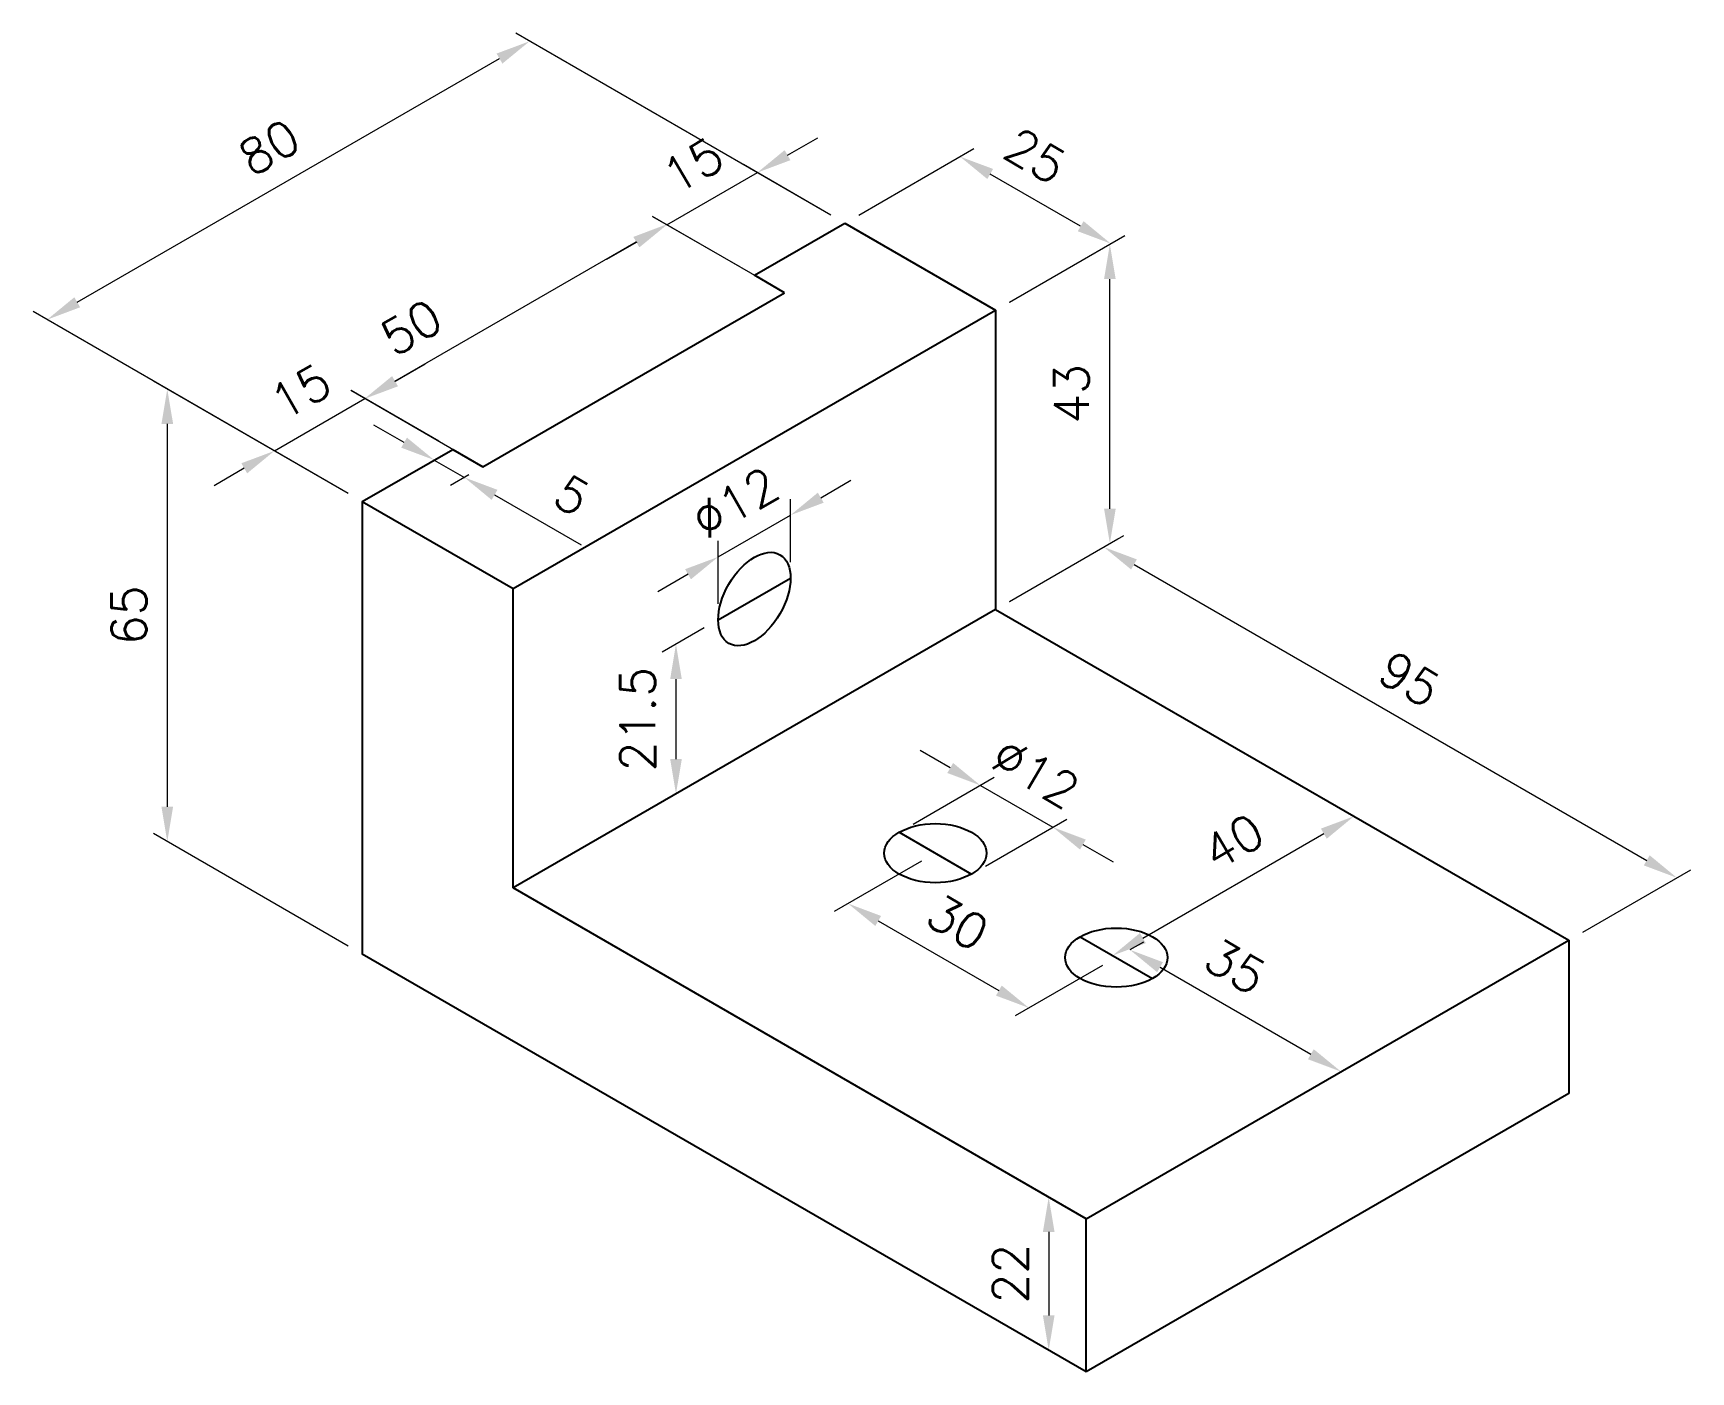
# Model space of a CAD drawing. Header units: millimetres. Extents: x 1079 to 5968, y 1492 to 2356.
# Drawn here: x 1078.8 to 1316.8, y 1492.2 to 1684.5 of the extents above.
import ezdxf

# ---------------------------------------------------------------- set-up
doc = ezdxf.new("R2010")
doc.units = ezdxf.units.MM
doc.layers.add('CONTORNO 1', color=3, linetype='Continuous', lineweight=25)
doc.layers.add('COTA', color=1, linetype='Continuous', lineweight=13)
doc.styles.add('ROMANS', font='romans.shx')
doc.dimstyles.new('Padrão', dxfattribs={"dimscale": 2, "dimtxt": 2.5, "dimasz": 2.5, "dimexe": 1, "dimexo": 1, "dimgap": 1.5, "dimtad": 1, "dimdsep": 46, "dimtxsty": 'ROMANS', "dimcen": 2.5, "dimclrd": 1, "dimclre": 1, "dimclrt": 2, "dimadec": 0, "dimazin": 2, "dimtfac": 1, "dimtmove": 0, "dimatfit": 3, "dimfxl": 0, "dimlwd": -1, "dimlwe": -1, "dimarcsym": 0})

# ---------------------------------------------------------------- blocks, each defined once
blk = doc.blocks.new('*D8')
at = {"layer": 'COTA', "color": 1}
for p, q in [((1191.88, 1617.8), (1196.21, 1620.3)), ((1187.55, 1608.56), (1187.55, 1617.61)), ((1177.16, 1609.3), (1187.55, 1615.3)), ((1177.16, 1602.56), (1177.16, 1611.61)), ((1172.83, 1606.8), (1168.5, 1604.3))]:
    blk.add_line(p, q, dxfattribs=at)
for points in [[(1191.47, 1618.53), (1192.3, 1617.08), (1187.55, 1615.3)], [(1172.41, 1607.53), (1173.25, 1606.08), (1177.16, 1609.3)]]:
    blk.add_solid(points, dxfattribs=at)
at = {"layer": 'Defpoints', "color": 0}
for p in [(1187.55, 1615.3), (1187.55, 1606.25), (1177.16, 1600.25)]:
    blk.add_point(p, dxfattribs=at)
at = {"layer": 'COTA', "color": 2, "insert": (1179.61, 1617.07), "char_height": 5, "attachment_point": 5, "rotation": 30, "style": 'ROMANS'}
blk.add_mtext('%%C12', dxfattribs=at)
blk = doc.blocks.new('*D9')
at = {"layer": 'COTA', "color": 1}
for p, q in [((1210.47, 1578.98), (1206.14, 1581.48)), ((1205.14, 1570.9), (1216.8, 1577.64)), ((1214.8, 1576.48), (1225.2, 1570.48)), ((1215.53, 1564.9), (1227.2, 1571.64)), ((1229.53, 1567.98), (1233.86, 1565.48))]:
    blk.add_line(p, q, dxfattribs=at)
for points in [[(1210.89, 1579.7), (1210.06, 1578.26), (1214.8, 1576.48)], [(1229.94, 1568.7), (1229.11, 1567.26), (1225.2, 1570.48)]]:
    blk.add_solid(points, dxfattribs=at)
at = {"layer": 'Defpoints', "color": 0}
for p in [(1203.14, 1569.75), (1225.2, 1570.48), (1213.53, 1563.75)]:
    blk.add_point(p, dxfattribs=at)
at = {"layer": 'COTA', "color": 2, "insert": (1222.75, 1578.24), "char_height": 5, "attachment_point": 5, "rotation": 330, "style": 'ROMANS'}
blk.add_mtext('%%C12', dxfattribs=at)
blk = doc.blocks.new('*D10')
at = {"layer": 'COTA', "color": 1}
for p, q in [((1206.34, 1565.59), (1193.81, 1558.36)), ((1200.14, 1557.01), (1217.46, 1547.01)), ((1232.32, 1550.59), (1219.79, 1543.36))]:
    blk.add_line(p, q, dxfattribs=at)
for points in [[(1200.55, 1557.73), (1199.72, 1556.29), (1195.81, 1559.51)], [(1217.87, 1547.73), (1217.04, 1546.29), (1221.79, 1544.51)]]:
    blk.add_solid(points, dxfattribs=at)
at = {"layer": 'Defpoints', "color": 0}
for p in [(1208.34, 1566.75), (1234.32, 1551.75), (1221.79, 1544.51)]:
    blk.add_point(p, dxfattribs=at)
at = {"layer": 'COTA', "color": 2, "insert": (1211.55, 1556.78), "char_height": 5, "attachment_point": 5, "rotation": 330, "style": 'ROMANS'}
blk.add_mtext('30', dxfattribs=at)
blk = doc.blocks.new('*D11')
at = {"layer": 'COTA', "color": 1}
for p, q in [((1236.32, 1552.9), (1238.27, 1554.03)), ((1240.6, 1550.37), (1262.25, 1537.87)), ((1266.63, 1535.4), (1268.58, 1536.53))]:
    blk.add_line(p, q, dxfattribs=at)
for points in [[(1241.01, 1551.09), (1240.18, 1549.65), (1236.27, 1552.87)], [(1262.66, 1538.59), (1261.83, 1537.15), (1266.58, 1535.37)]]:
    blk.add_solid(points, dxfattribs=at)
at = {"layer": 'Defpoints', "color": 0}
for p in [(1234.32, 1551.75), (1266.58, 1535.37), (1264.63, 1534.25)]:
    blk.add_point(p, dxfattribs=at)
at = {"layer": 'COTA', "color": 2, "insert": (1251.42, 1550.47), "char_height": 5, "attachment_point": 5, "rotation": 330, "style": 'ROMANS'}
blk.add_mtext('35', dxfattribs=at)
blk = doc.blocks.new('*D12')
at = {"layer": 'COTA', "color": 1}
for p, q in [((1266.96, 1572.9), (1266.44, 1573.2)), ((1238.13, 1554.55), (1264.11, 1569.55)), ((1232.32, 1552.9), (1231.8, 1553.2))]:
    blk.add_line(p, q, dxfattribs=at)
for points in [[(1263.69, 1570.27), (1264.53, 1568.82), (1268.44, 1572.05)], [(1237.71, 1555.27), (1238.55, 1553.82), (1233.8, 1552.05)]]:
    blk.add_solid(points, dxfattribs=at)
at = {"layer": 'Defpoints', "color": 0}
for p in [(1268.44, 1572.05), (1268.96, 1571.75), (1234.32, 1551.75)]:
    blk.add_point(p, dxfattribs=at)
at = {"layer": 'COTA', "color": 2, "insert": (1251.12, 1568.4), "char_height": 5, "attachment_point": 5, "rotation": 30, "style": 'ROMANS'}
blk.add_mtext('40', dxfattribs=at)
blk = doc.blocks.new('*D13')
at = {"layer": 'COTA', "color": 1}
for p, q in [((1175.16, 1599.09), (1169.1, 1595.6)), ((1171.1, 1591.75), (1171.1, 1580.25)), ((1175.16, 1577.59), (1169.1, 1574.1))]:
    blk.add_line(p, q, dxfattribs=at)
for points in [[(1170.27, 1591.75), (1171.94, 1591.75), (1171.1, 1596.75)], [(1170.27, 1580.25), (1171.94, 1580.25), (1171.1, 1575.25)]]:
    blk.add_solid(points, dxfattribs=at)
at = {"layer": 'Defpoints', "color": 0}
for p in [(1177.16, 1600.25), (1177.16, 1578.75), (1171.1, 1575.25)]:
    blk.add_point(p, dxfattribs=at)
at = {"layer": 'COTA', "color": 2, "insert": (1165.6, 1586), "char_height": 5, "attachment_point": 5, "rotation": 90, "style": 'ROMANS'}
blk.add_mtext('21.5', dxfattribs=at)
blk = doc.blocks.new('*D14')
at = {"layer": 'COTA', "color": 1}
for p, q in [((1219, 1602.9), (1234.53, 1611.87)), ((1236.86, 1608.21), (1310.47, 1565.71)), ((1301.27, 1555.4), (1316.8, 1564.37))]:
    blk.add_line(p, q, dxfattribs=at)
for points in [[(1237.27, 1608.94), (1236.44, 1607.49), (1232.53, 1610.71)], [(1310.89, 1566.44), (1310.05, 1564.99), (1314.8, 1563.21)]]:
    blk.add_solid(points, dxfattribs=at)
at = {"layer": 'Defpoints', "color": 0}
for p in [(1217, 1601.75), (1314.8, 1563.21), (1299.27, 1554.25)]:
    blk.add_point(p, dxfattribs=at)
at = {"layer": 'COTA', "color": 2, "insert": (1276.41, 1591.73), "char_height": 5, "attachment_point": 5, "rotation": 330, "style": 'ROMANS'}
blk.add_mtext('95', dxfattribs=at)
blk = doc.blocks.new('*D15')
at = {"layer": 'COTA', "color": 1}
for p, q in [((1219, 1645.9), (1235.39, 1655.37)), ((1233.39, 1616.21), (1233.39, 1649.21)), ((1219, 1602.9), (1235.39, 1612.37))]:
    blk.add_line(p, q, dxfattribs=at)
for points in [[(1232.56, 1649.21), (1234.23, 1649.21), (1233.39, 1654.21)], [(1232.56, 1616.21), (1234.23, 1616.21), (1233.39, 1611.21)]]:
    blk.add_solid(points, dxfattribs=at)
at = {"layer": 'Defpoints', "color": 0}
for p in [(1233.39, 1654.21), (1217, 1644.75), (1217, 1601.75)]:
    blk.add_point(p, dxfattribs=at)
at = {"layer": 'COTA', "color": 2, "insert": (1227.89, 1632.71), "char_height": 5, "attachment_point": 5, "rotation": 90, "style": 'ROMANS'}
blk.add_mtext('43', dxfattribs=at)
blk = doc.blocks.new('*D16')
at = {"layer": 'COTA', "color": 1}
for p, q in [((1197.35, 1658.4), (1213.88, 1667.95)), ((1229.2, 1656.79), (1216.21, 1664.29)), ((1219, 1645.9), (1235.53, 1655.45))]:
    blk.add_line(p, q, dxfattribs=at)
for points in [[(1216.63, 1665.02), (1215.8, 1663.57), (1211.88, 1666.79)], [(1229.62, 1657.52), (1228.79, 1656.07), (1233.53, 1654.29)]]:
    blk.add_solid(points, dxfattribs=at)
at = {"layer": 'Defpoints', "color": 0}
for p in [(1211.88, 1666.79), (1195.35, 1657.25), (1217, 1644.75)]:
    blk.add_point(p, dxfattribs=at)
at = {"layer": 'COTA', "color": 2, "insert": (1222.71, 1666.89), "char_height": 5, "attachment_point": 5, "rotation": 330, "style": 'ROMANS'}
blk.add_mtext('25', dxfattribs=at)
blk = doc.blocks.new('*D17')
at = {"layer": 'COTA', "color": 1}
for p, q in [((1187.12, 1667), (1191.45, 1669.5)), ((1169.8, 1657), (1182.79, 1664.5)), ((1193.35, 1658.4), (1180.79, 1665.65)), ((1180.36, 1650.9), (1167.8, 1658.15)), ((1165.47, 1654.5), (1161.14, 1652))]:
    blk.add_line(p, q, dxfattribs=at)
for points in [[(1186.7, 1667.72), (1187.53, 1666.28), (1182.79, 1664.5)], [(1165.05, 1655.22), (1165.88, 1653.78), (1169.8, 1657)]]:
    blk.add_solid(points, dxfattribs=at)
at = {"layer": 'Defpoints', "color": 0}
for p in [(1182.79, 1664.5), (1195.35, 1657.25), (1182.36, 1649.75)]:
    blk.add_point(p, dxfattribs=at)
at = {"layer": 'COTA', "color": 2, "insert": (1173.54, 1665.51), "char_height": 5, "attachment_point": 5, "rotation": 30, "style": 'ROMANS'}
blk.add_mtext('15', dxfattribs=at)
blk = doc.blocks.new('*D18')
at = {"layer": 'COTA', "color": 1}
for p, q in [((1130.78, 1634.53), (1135.11, 1637.03)), ((1137.05, 1625.9), (1124.45, 1633.18)), ((1113.46, 1624.53), (1126.45, 1632.03)), ((1124.06, 1618.4), (1111.46, 1625.68)), ((1109.13, 1622.03), (1104.8, 1619.53))]:
    blk.add_line(p, q, dxfattribs=at)
for points in [[(1130.36, 1635.25), (1131.19, 1633.8), (1126.45, 1632.03)], [(1108.71, 1622.75), (1109.54, 1621.3), (1113.46, 1624.53)]]:
    blk.add_solid(points, dxfattribs=at)
at = {"layer": 'Defpoints', "color": 0}
for p in [(1126.45, 1632.03), (1139.05, 1624.75), (1126.06, 1617.25)]:
    blk.add_point(p, dxfattribs=at)
at = {"layer": 'COTA', "color": 2, "insert": (1117.2, 1633.04), "char_height": 5, "attachment_point": 5, "rotation": 30, "style": 'ROMANS'}
blk.add_mtext('15', dxfattribs=at)
blk = doc.blocks.new('*D19')
at = {"layer": 'COTA', "color": 1}
for p, q in [((1132.07, 1625.71), (1127.74, 1628.21)), ((1137.05, 1623.59), (1134.4, 1622.06)), ((1136.4, 1623.21), (1140.73, 1620.71)), ((1141.38, 1621.09), (1138.73, 1619.56)), ((1145.06, 1618.21), (1157.47, 1611.05))]:
    blk.add_line(p, q, dxfattribs=at)
for points in [[(1132.48, 1626.43), (1131.65, 1624.99), (1136.4, 1623.21)], [(1145.47, 1618.93), (1144.64, 1617.49), (1140.73, 1620.71)]]:
    blk.add_solid(points, dxfattribs=at)
at = {"layer": 'Defpoints', "color": 0}
for p in [(1139.05, 1624.75), (1140.73, 1620.71), (1143.38, 1622.25)]:
    blk.add_point(p, dxfattribs=at)
at = {"layer": 'COTA', "color": 2, "insert": (1156.18, 1618.14), "char_height": 5, "attachment_point": 5, "rotation": 330, "style": 'ROMANS'}
blk.add_mtext('5', dxfattribs=at)
blk = doc.blocks.new('*D20')
at = {"layer": 'COTA', "color": 1}
for p, q in [((1184.69, 1648.4), (1167.72, 1658.19)), ((1130.75, 1634.54), (1165.39, 1654.54)), ((1141.38, 1623.4), (1124.42, 1633.19))]:
    blk.add_line(p, q, dxfattribs=at)
for points in [[(1164.98, 1655.26), (1165.81, 1653.82), (1169.72, 1657.04)], [(1130.34, 1635.26), (1131.17, 1633.82), (1126.42, 1632.04)]]:
    blk.add_solid(points, dxfattribs=at)
at = {"layer": 'Defpoints', "color": 0}
for p in [(1169.72, 1657.04), (1186.69, 1647.25), (1143.38, 1622.25)]:
    blk.add_point(p, dxfattribs=at)
at = {"layer": 'COTA', "color": 2, "insert": (1133.1, 1642.25), "char_height": 5, "attachment_point": 5, "rotation": 30, "style": 'ROMANS'}
blk.add_mtext('50', dxfattribs=at)
blk = doc.blocks.new('*D21')
at = {"layer": 'COTA', "color": 1}
for p, q in [((1193.35, 1658.4), (1148.1, 1684.53)), ((1085.15, 1645.87), (1145.77, 1680.87)), ((1124.06, 1618.4), (1078.82, 1644.53))]:
    blk.add_line(p, q, dxfattribs=at)
for points in [[(1145.35, 1681.59), (1146.18, 1680.15), (1150.1, 1683.37)], [(1084.73, 1646.59), (1085.56, 1645.15), (1080.82, 1643.37)]]:
    blk.add_solid(points, dxfattribs=at)
at = {"layer": 'Defpoints', "color": 0}
for p in [(1150.1, 1683.37), (1195.35, 1657.25), (1126.06, 1617.25)]:
    blk.add_point(p, dxfattribs=at)
at = {"layer": 'COTA', "color": 2, "insert": (1112.71, 1668.13), "char_height": 5, "attachment_point": 5, "rotation": 30, "style": 'ROMANS'}
blk.add_mtext('80', dxfattribs=at)
blk = doc.blocks.new('*D22')
at = {"layer": 'COTA', "color": 1}
for p, q in [((1124.06, 1618.4), (1096.07, 1634.56)), ((1098.07, 1628.41), (1098.07, 1573.41)), ((1124.06, 1553.4), (1096.07, 1569.56))]:
    blk.add_line(p, q, dxfattribs=at)
for points in [[(1097.24, 1628.41), (1098.91, 1628.41), (1098.07, 1633.41)], [(1097.24, 1573.41), (1098.91, 1573.41), (1098.07, 1568.41)]]:
    blk.add_solid(points, dxfattribs=at)
at = {"layer": 'Defpoints', "color": 0}
for p in [(1126.06, 1617.25), (1098.07, 1568.41), (1126.06, 1552.25)]:
    blk.add_point(p, dxfattribs=at)
at = {"layer": 'COTA', "color": 2, "insert": (1092.57, 1600.91), "char_height": 5, "attachment_point": 5, "rotation": 90, "style": 'ROMANS'}
blk.add_mtext('65', dxfattribs=at)
blk = doc.blocks.new('*D23')
at = {"layer": 'COTA', "color": 1}
for p, q in [((1227.99, 1515.4), (1222.61, 1518.5)), ((1224.61, 1512.35), (1224.61, 1500.35)), ((1227.99, 1493.4), (1222.61, 1496.5))]:
    blk.add_line(p, q, dxfattribs=at)
for points in [[(1223.78, 1512.35), (1225.45, 1512.35), (1224.61, 1517.35)], [(1223.78, 1500.35), (1225.45, 1500.35), (1224.61, 1495.35)]]:
    blk.add_solid(points, dxfattribs=at)
at = {"layer": 'Defpoints', "color": 0}
for p in [(1229.99, 1514.25), (1224.61, 1495.35), (1229.99, 1492.25)]:
    blk.add_point(p, dxfattribs=at)
at = {"layer": 'COTA', "color": 2, "insert": (1219.11, 1506.35), "char_height": 5, "attachment_point": 5, "rotation": 90, "style": 'ROMANS'}
blk.add_mtext('22', dxfattribs=at)

msp = doc.modelspace()

# ---------------------------------------------------------------- linework, layer by layer
at = {"layer": 'CONTORNO 1'}
for p, q in [((1182.356, 1649.747), (1195.346, 1657.247)), ((1195.346, 1657.247), (1216.997, 1644.747)), ((1186.686, 1647.247), (1182.356, 1649.747)), ((1143.384, 1622.247), (1186.686, 1647.247)), ((1147.715, 1604.747), (1216.997, 1644.747)), ((1216.997, 1644.747), (1216.997, 1601.747)), ((1126.064, 1617.247), (1139.054, 1624.747)), ((1139.054, 1624.747), (1143.384, 1622.247)), ((1126.064, 1617.247), (1126.064, 1552.247)), ((1126.064, 1617.247), (1147.715, 1604.747)), ((1147.715, 1561.747), (1147.715, 1604.747)), ((1177.159, 1600.247), (1187.552, 1606.247)), ((1216.997, 1601.747), (1147.715, 1561.747)), ((1216.997, 1601.747), (1299.269, 1554.247)), ((1203.14, 1569.747), (1213.533, 1563.747)), ((1229.987, 1514.247), (1147.715, 1561.747)), ((1229.121, 1554.747), (1239.513, 1548.747)), ((1229.987, 1514.247), (1299.269, 1554.247)), ((1299.269, 1554.247), (1299.269, 1532.247)), ((1229.987, 1492.247), (1126.064, 1552.247)), ((1299.269, 1532.247), (1229.987, 1492.247)), ((1229.987, 1492.247), (1229.987, 1514.247))]:
    msp.add_line(p, q, dxfattribs=at)
for centre, major_axis in [((1182.356, 1603.247), (-3.674, -6.364)), ((1208.336, 1566.747), (-7.348, 0)), ((1234.317, 1551.747), (-7.348, 0))]:
    msp.add_ellipse(centre, major_axis=major_axis, ratio=0.5773503, dxfattribs=at)

# ---------------------------------------------------------------- dimensions: what is measured, and where the dimension line sits
at = {"layer": 'COTA'}
for p1, p2, distance, picture, middle in [((1126.064, 1617.247), (1195.346, 1657.247), 45.248, '*D21', (1112.707, 1668.134)), ((1216.997, 1601.747), (1216.997, 1644.747), -16.396, '*D15', (1227.892, 1632.713)), ((1126.064, 1617.247), (1126.064, 1552.247), -27.992, '*D22', (1092.572, 1600.908)), ((1139.054, 1624.747), (1143.384, 1622.247), -2.659, '*D19', (1156.177, 1618.142)), ((1216.997, 1601.747), (1299.269, 1554.247), 15.531, '*D14', (1276.414, 1591.727)), ((1177.159, 1600.247), (1177.159, 1578.747), -6.056, '*D13', (1165.604, 1586.001)), ((1208.336, 1566.747), (1234.317, 1551.747), -12.53, '*D10', (1211.547, 1556.776))]:
    dim = msp.add_aligned_dim(p1=p1, p2=p2, distance=distance, dimstyle='Padrão', dxfattribs=at)
    dim.commit()
    dim.dimension.update_dxf_attribs({"geometry": picture, "text_midpoint": middle})
for base, p1, p2, angle, picture, middle in [((1211.882, 1666.794), (1216.997, 1644.747), (1195.346, 1657.247), 150, '*D16', (1219.957, 1662.132)), ((1182.787, 1664.498), (1182.356, 1649.747), (1195.346, 1657.247), 30, '*D17', (1176.291, 1660.748)), ((1169.724, 1657.04), (1143.384, 1622.247), (1186.686, 1647.247), 30, '*D20', (1135.852, 1637.485)), ((1126.447, 1632.026), (1126.064, 1617.247), (1139.054, 1624.747), 30, '*D18', (1119.952, 1628.276)), ((1268.44, 1572.046), (1234.317, 1551.747), (1268.958, 1571.747), 30, '*D12', (1253.869, 1563.634)), ((1266.578, 1535.373), (1234.317, 1551.747), (1264.628, 1534.247), 330, '*D11', (1248.673, 1545.711)), ((1224.615, 1495.349), (1229.987, 1514.247), (1229.987, 1492.247), 270, '*D23', (1224.615, 1506.349))]:
    dim = msp.add_linear_dim(base=base, p1=p1, p2=p2, angle=angle, dimstyle='Padrão', dxfattribs=at)
    dim.commit()
    dim.dimension.update_dxf_attribs({"geometry": picture, "text_midpoint": middle, "dimtype": 161})
for base, p1, p2, angle, picture, middle in [((1187.552, 1615.305), (1177.159, 1600.247), (1187.552, 1606.247), 30, '*D8', (1182.356, 1612.305)), ((1225.197, 1570.482), (1203.14, 1569.747), (1213.533, 1563.747), 330, '*D9', (1220.001, 1573.482))]:
    dim = msp.add_linear_dim(base=base, p1=p1, p2=p2, angle=angle, text='%%C<>', dimstyle='Padrão', dxfattribs=at)
    dim.commit()
    dim.dimension.update_dxf_attribs({"geometry": picture, "text_midpoint": middle, "dimtype": 161})

doc.saveas('drawing.dxf')
